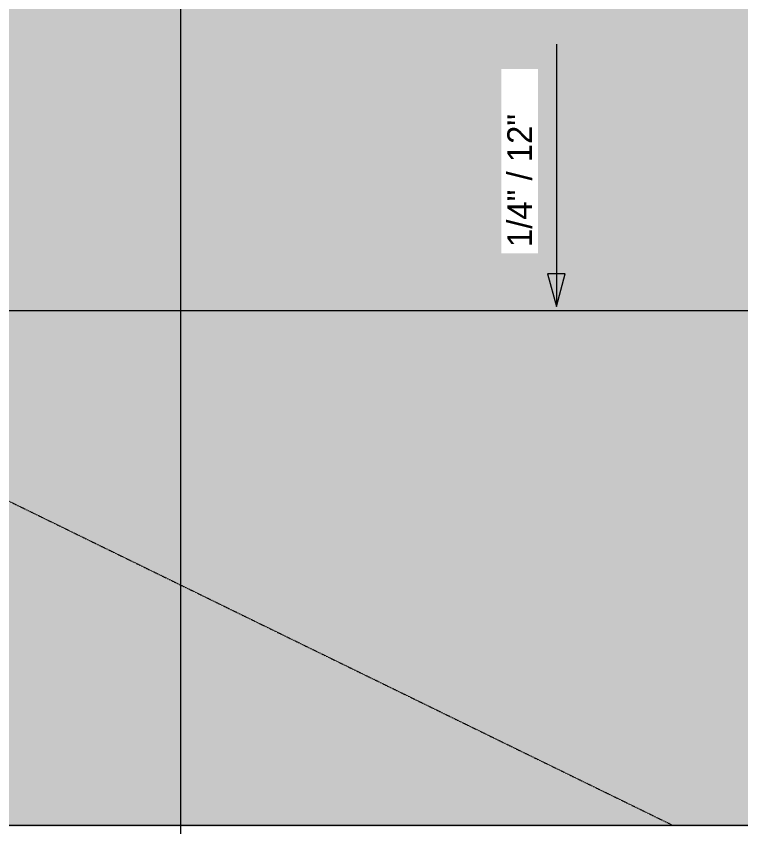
# Model space of a CAD drawing. Header units: inches. Extents: x -4250 to -935, y 9756 to 12395.
# Drawn here: x -3830.9 to -3565.5, y 9989.3 to 10286 of the extents above; entities that cross this region are included whole.
import ezdxf

# ---------------------------------------------------------------- set-up
doc = ezdxf.new("R2010")
doc.units = ezdxf.units.IN
doc.header["$MEASUREMENT"] = 0
doc.linetypes.add('Dash 1_16_', pattern=[0.125, 0.0625, -0.0625])
for name, color, linetype, lineweight in [('A-ROOF-1', 8, 'Continuous', 5), ('A-ROOF-2', 132, 'Continuous', 5), ('A-ROOF-3', 7, 'Dash 1_16_', 9), ('A-WALL-2', 113, 'Continuous', 9), ('G-ANNO-DIMS', 111, 'Continuous', 9), ('G-ANNO-SYMB-2', 111, 'Continuous', 9)]:
    doc.layers.add(name, color=color, linetype=linetype, lineweight=lineweight)
doc.styles.add('Century Gothic_1', font='ufonts.com_century-gothic.ttf', dxfattribs={"height": 9})

# ---------------------------------------------------------------- blocks, each defined once
blk = doc.blocks.new('Basic Wall _ EXT - FIBER CEMENT - SMALL - ___-2145937-FLOOR PLAN - ROOF')
at = {"layer": 'A-WALL-2'}
blk.add_hatch(color=256, dxfattribs=at).paths.add_polyline_path([(-2948.81, 9989.33), (-2077.06, 9989.33), (-2077.53, 9989.8), (-3851.16, 9989.76), (-3851.59, 9989.33), (-2949.15, 9989.33)], flags=0)
blk.add_line((-2077.53, 9989.8), (-3851.11, 9989.8), dxfattribs=at)

msp = doc.modelspace()

# ---------------------------------------------------------------- hatches: boundary and pattern name
at = {"layer": 'A-ROOF-1'}
msp.add_hatch(color=256, dxfattribs=at).paths.add_polyline_path([(-3587.87, 9989.8), (-3537.29, 9989.8), (-3420.44, 10117.7), (-3310.15, 9989.8), (-3272.56, 9989.8), (-3114.24, 10117.7), (-2968.4, 9989.8), (-2926.26, 9989.8), (-2771.02, 10117.7), (-2651.58, 9989.8), (-2619.83, 9989.8), (-2512.41, 10117.7), (-2391.19, 9989.8), (-2337.64, 9989.8), (-2077.53, 10117.03), (-2077.49, 10791.55), (-2077.03, 10828.2), (-2077.02, 10842.29), (-3407.67, 10842.29), (-3407.67, 10452.04), (-3268.55, 10452.04), (-3268.55, 10470.04), (-3208.07, 10470.04), (-3208.07, 10452.04), (-3085.37, 10452.04), (-3085.37, 10470.04), (-3024.9, 10470.04), (-3024.9, 10452.04), (-2779.97, 10452.04), (-2779.97, 10470.04), (-2649.47, 10470.04), (-2649.47, 10452.04), (-2506.29, 10452.04), (-2492.69, 10465.64), (-2442.84, 10415.79), (-2492.69, 10365.94), (-2506.29, 10379.54), (-2522.7, 10379.54), (-2522.7, 10261.59), (-2639.95, 10261.59), (-2639.95, 10379.54), (-2736.67, 10379.54), (-2736.67, 10361.54), (-2797.15, 10361.54), (-2797.15, 10379.54), (-3071.87, 10379.54), (-3071.87, 10361.54), (-3202.37, 10361.54), (-3202.37, 10379.54), (-3407.67, 10379.54), (-3407.67, 10350.34), (-3490.62, 10350.34), (-3489.62, 10351.34), (-3851.11, 10351.34), (-3851.11, 10117.04), (-3590.33, 9989.8)], flags=0)
at = {"layer": 'A-ROOF-2'}
msp.add_hatch(color=256, dxfattribs=at).paths.add_polyline_path([(-3694.9, 9989.8), (-3590.33, 9989.8), (-3851.11, 10117.04), (-3851.11, 9989.8), (-3703.28, 9989.8)], flags=0)
at = {"layer": 'G-ANNO-DIMS'}
msp.add_hatch(color=256, dxfattribs=at).paths.add_polyline_path([(-3633.08, 10179.73), (-3629.86, 10191.73), (-3636.3, 10191.73)], flags=0)

# ---------------------------------------------------------------- linework, layer by layer
at = {"layer": 'A-ROOF-3'}
msp.add_line((-3851.11, 10117.04), (-3590.33, 9989.8), dxfattribs=at)
at = {"layer": 'G-ANNO-DIMS'}
for p, q in [((-3633.08, 10275.73), (-3633.08, 10179.73)), ((-3629.86, 10191.73), (-3636.3, 10191.73)), ((-3636.3, 10191.73), (-3633.08, 10179.73)), ((-3633.08, 10179.73), (-3629.86, 10191.73))]:
    msp.add_line(p, q, dxfattribs=at)
at = {"layer": 'G-ANNO-SYMB-2'}
for p, q in [((-3770.72, 12332.6), (-3770.72, 9814.53)), ((-1830.95, 10178.19), (-4071.96, 10178.19))]:
    msp.add_line(p, q, dxfattribs=at)

# ---------------------------------------------------------------- block references
at = {"layer": 'A-WALL-2'}
msp.add_blockref('Basic Wall _ EXT - FIBER CEMENT - SMALL - ___-2145937-FLOOR PLAN - ROOF', (0, 0), dxfattribs=at)

# ---------------------------------------------------------------- next in the draw order: texts
at = {"layer": 'G-ANNO-DIMS', "insert": (-3651.06, 10201.51), "char_height": 9, "width": 62.9235, "attachment_point": 1, "rotation": 90, "line_spacing_factor": 0.984502, "style": 'Century Gothic_1', "bg_fill": 3, "box_fill_scale": 1.25, "bg_fill_color": 256, "bg_fill_true_color": 13158600, "bg_fill_transparency": 0}
msp.add_mtext('1/4" / 12"', dxfattribs=at)

doc.saveas('drawing.dxf')
